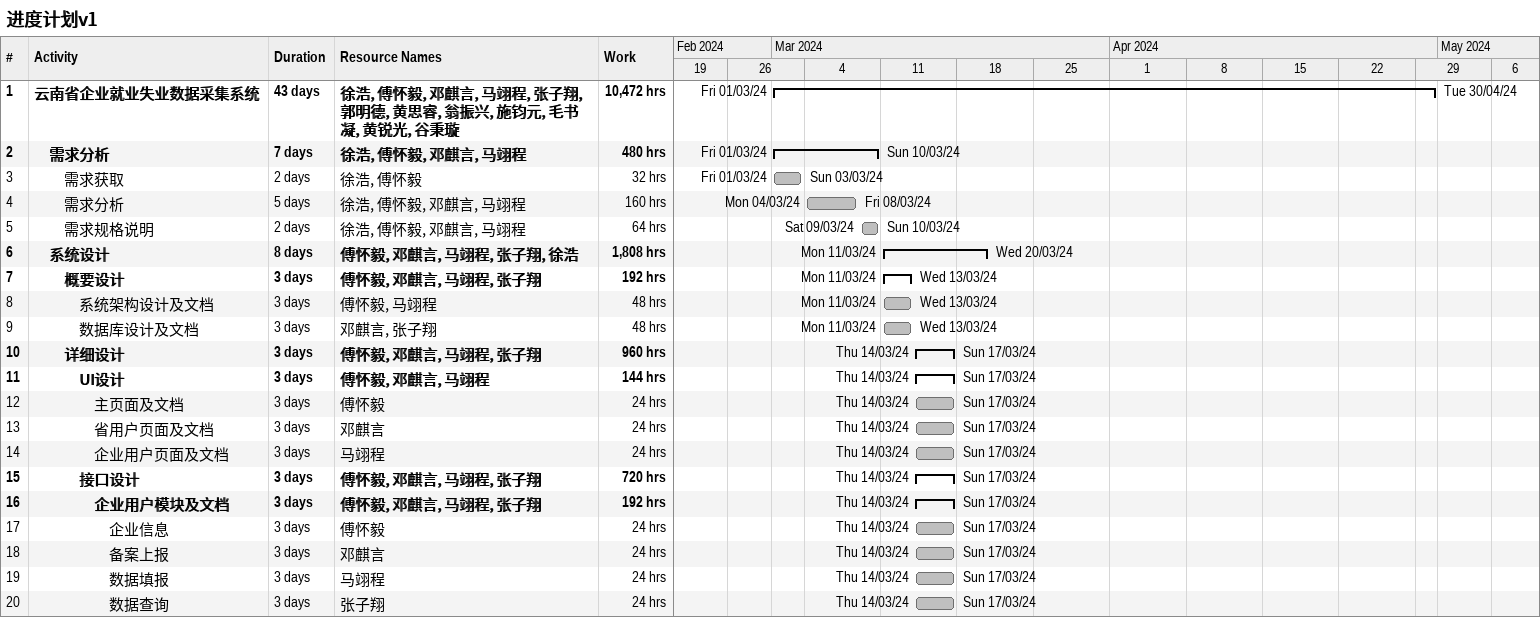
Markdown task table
进度计划v1

| ID | Level | Task | Duration | Start | Finish | Resources | Work (h) |
|---|---|---|---|---|---|---|---|
| 1 | 1 | **云南省企业就业失业数据采集系统** | 43d | 2024-03-01 | 2024-04-30 | 徐浩, 傅怀毅, 邓麒言, 马翊程, 张子翔, 郭明德, 黄思睿, 翁振兴, 施钧元, 毛书凝, 黄锐光, 谷秉璇 | 10472 |
| 2 | 2 | **需求分析** | 7d | 2024-03-01 | 2024-03-10 | 徐浩, 傅怀毅, 邓麒言, 马翊程 | 480 |
| 3 | 3 | 需求获取 | 2d | 2024-03-01 | 2024-03-03 | 徐浩, 傅怀毅 | 32 |
| 4 | 3 | 需求分析 | 5d | 2024-03-04 | 2024-03-08 | 徐浩, 傅怀毅, 邓麒言, 马翊程 | 160 |
| 5 | 3 | 需求规格说明 | 2d | 2024-03-09 | 2024-03-10 | 徐浩, 傅怀毅, 邓麒言, 马翊程 | 64 |
| 6 | 2 | **系统设计** | 8d | 2024-03-11 | 2024-03-20 | 傅怀毅, 邓麒言, 马翊程, 张子翔, 徐浩 | 1808 |
| 7 | 3 | **概要设计** | 3d | 2024-03-11 | 2024-03-13 | 傅怀毅, 邓麒言, 马翊程, 张子翔 | 192 |
| 8 | 4 | 系统架构设计及文档 | 3d | 2024-03-11 | 2024-03-13 | 傅怀毅, 马翊程 | 48 |
| 9 | 4 | 数据库设计及文档 | 3d | 2024-03-11 | 2024-03-13 | 邓麒言, 张子翔 | 48 |
| 10 | 3 | **详细设计** | 3d | 2024-03-14 | 2024-03-17 | 傅怀毅, 邓麒言, 马翊程, 张子翔 | 960 |
| 11 | 4 | **UI设计** | 3d | 2024-03-14 | 2024-03-17 | 傅怀毅, 邓麒言, 马翊程 | 144 |
| 12 | 5 | 主页面及文档 | 3d | 2024-03-14 | 2024-03-17 | 傅怀毅 | 24 |
| 13 | 5 | 省用户页面及文档 | 3d | 2024-03-14 | 2024-03-17 | 邓麒言 | 24 |
| 14 | 5 | 企业用户页面及文档 | 3d | 2024-03-14 | 2024-03-17 | 马翊程 | 24 |
| 15 | 4 | **接口设计** | 3d | 2024-03-14 | 2024-03-17 | 傅怀毅, 邓麒言, 马翊程, 张子翔 | 720 |
| 16 | 5 | **企业用户模块及文档** | 3d | 2024-03-14 | 2024-03-17 | 傅怀毅, 邓麒言, 马翊程, 张子翔 | 192 |
| 17 | 6 | 企业信息 | 3d | 2024-03-14 | 2024-03-17 | 傅怀毅 | 24 |
| 18 | 6 | 备案上报 | 3d | 2024-03-14 | 2024-03-17 | 邓麒言 | 24 |
| 19 | 6 | 数据填报 | 3d | 2024-03-14 | 2024-03-17 | 马翊程 | 24 |
| 20 | 6 | 数据查询 | 3d | 2024-03-14 | 2024-03-17 | 张子翔 | 24 |
